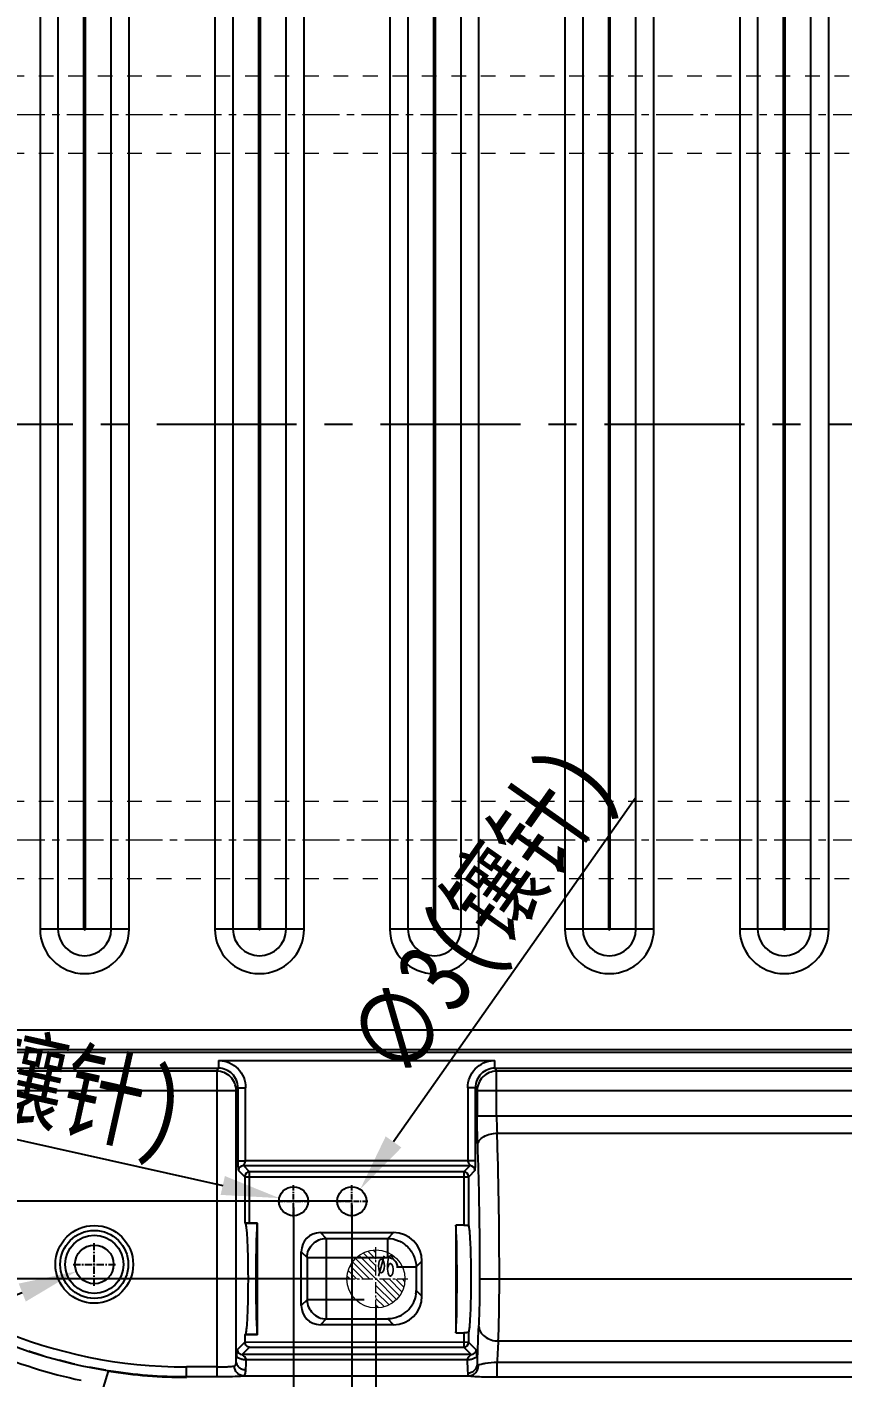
# Model space of a CAD drawing. Header units: millimetres. Extents: x -2895 to -298, y -11750 to -2997.
# Drawn here: x -1914.3 to -1830, y -6084 to -5944.4 of the extents above; entities that cross this region are included whole.
import ezdxf

# ---------------------------------------------------------------- set-up
doc = ezdxf.new("R2010")
doc.units = ezdxf.units.MM
doc.header["$LTSCALE"] = 16.335
doc.header["$PDMODE"] = 3
doc.header["$PDSIZE"] = 0.3125
doc.linetypes.add('CENTER', pattern=[0.6, 0.375, -0.075, 0.075, -0.075])
doc.linetypes.add('HIDDEN', pattern=[0.2, 0.1, -0.1])
doc.layers.get('0').update_dxf_attribs({"linetype": 'CONTINUOUS'})
doc.layers.get('Defpoints').update_dxf_attribs({"linetype": 'CONTINUOUS'})
doc.layers.add('cool', color=153, linetype='HIDDEN', lineweight=9)
doc.layers.add('epin', color=13, linetype='CONTINUOUS', lineweight=9)
doc.layers.add('DEFAULT_2', color=8, linetype='HIDDEN')
doc.styles.get("Standard").update_dxf_attribs({"font": 'txt', "width": 0.8})
doc.styles.add('TXT05', font='txt.shx', dxfattribs={"width": 0.5, "bigfont": 'gbcbig.shx'})
doc.dimstyles.new('ISO-25', dxfattribs={"dimtxt": 8, "dimasz": 6, "dimexe": 0, "dimexo": 0, "dimgap": 0, "dimtad": 1, "dimdsep": 46, "dimtxsty": 'Standard', "dimcen": 0, "dimclrd": 4, "dimclre": 4, "dimclrt": 6, "dimazin": 0, "dimtfac": 1, "dimtofl": 0, "dimtmove": 0, "dimatfit": 3, "dimfxl": 0, "dimarcsym": 0})

# ---------------------------------------------------------------- blocks, each defined once
blk = doc.blocks.new('147')
at = {"layer": 'cool', "ltscale": 0.932966}
for p, q in [((229.57, -3849.57), (-211.77, -3849.57)), ((229.57, -3857.57), (-211.77, -3857.57))]:
    blk.add_line(p, q, dxfattribs=at)
at = {"layer": 'cool', "color": 1, "linetype": 'CENTER', "ltscale": 0.621977}
blk.add_line((243.9, -3853.57), (-226.1, -3853.57), dxfattribs=at)
blk = doc.blocks.new('*D1434')
at = {"color": 4, "lineweight": -2}
blk.add_line((-1936.37, -6054.72), (-1894.01, -6064.18), dxfattribs=at)
at = {"color": 4}
blk.add_solid([(-1893.79, -6063.21), (-1894.23, -6065.16), (-1888.16, -6065.49)], dxfattribs=at)
at = {"layer": 'Defpoints', "color": 0}
for p in [(-1888.16, -6065.49), (-1885.23, -6066.14)]:
    blk.add_point(p, dxfattribs=at)
at = {"color": 6, "insert": (-1916.97, -6053.64), "char_height": 8, "attachment_point": 5, "rotation": 347.4159}
blk.add_mtext('∅3(镶针)', dxfattribs=at)
blk = doc.blocks.new('*D1435')
at = {"color": 4, "lineweight": -2}
blk.add_line((-1851.37, -6024.18), (-1876.35, -6059.68), dxfattribs=at)
at = {"color": 4}
blk.add_solid([(-1877.16, -6059.11), (-1875.53, -6060.26), (-1879.8, -6064.59)], dxfattribs=at)
at = {"layer": 'Defpoints', "color": 0}
for p in [(-1879.8, -6064.59), (-1881.53, -6067.04)]:
    blk.add_point(p, dxfattribs=at)
at = {"color": 6, "insert": (-1866.46, -6036.43), "char_height": 8, "attachment_point": 5, "rotation": 54.8746}
blk.add_mtext('∅3(镶针)', dxfattribs=at)
blk = doc.blocks.new('*D1390')
at = {"color": 4, "lineweight": -2}
blk.add_line((-2009.57, -5985.47), (-2027.21, -5985.47), dxfattribs=at)
at = {"layer": 'Defpoints', "color": 0}
for p in [(-2024.81, -5985.47), (-2009.57, -5985.47), (-1781.67, -5985.47)]:
    blk.add_point(p, dxfattribs=at)
at = {"color": 6, "insert": (-2026.01, -5982.47), "char_height": 6, "attachment_point": 5}
blk.add_mtext('0', dxfattribs=at)
blk = doc.blocks.new('*D1391')
at = {"color": 4, "lineweight": -2}
for p, q in [((-2000.81, -5973.47), (-2012.81, -5975.47)), ((-1961.67, -5973.47), (-2000.81, -5973.47)), ((-2012.81, -5975.47), (-2031.21, -5975.47))]:
    blk.add_line(p, q, dxfattribs=at)
at = {"layer": 'Defpoints', "color": 0}
for p in [(-1961.67, -5973.47), (-2024.81, -5975.47), (-1781.67, -5985.47)]:
    blk.add_point(p, dxfattribs=at)
at = {"color": 6, "insert": (-2028.01, -5972.47), "char_height": 6, "attachment_point": 5}
blk.add_mtext('12', dxfattribs=at)
blk = doc.blocks.new('*D1392')
at = {"color": 4, "lineweight": -2}
blk.add_line((-1984.89, -5953.47), (-2032.81, -5953.47), dxfattribs=at)
at = {"layer": 'Defpoints', "color": 0}
for p in [(-2024.81, -5953.47), (-1984.89, -5953.47), (-1781.67, -5985.47)]:
    blk.add_point(p, dxfattribs=at)
at = {"color": 6, "insert": (-2028.81, -5950.47), "char_height": 6, "attachment_point": 5}
blk.add_mtext('32', dxfattribs=at)
blk = doc.blocks.new('*D1393')
at = {"color": 4, "lineweight": -2}
blk.add_line((-1962.07, -5933.47), (-2032.81, -5933.47), dxfattribs=at)
at = {"layer": 'Defpoints', "color": 0}
for p in [(-2024.81, -5933.47), (-1962.07, -5933.47), (-1781.67, -5985.47)]:
    blk.add_point(p, dxfattribs=at)
at = {"color": 6, "insert": (-2028.81, -5930.47), "char_height": 6, "attachment_point": 5}
blk.add_mtext('52', dxfattribs=at)
blk = doc.blocks.new('*D1394')
at = {"color": 4, "lineweight": -2}
blk.add_line((-1962.07, -5894.46), (-2031.21, -5894.46), dxfattribs=at)
at = {"layer": 'Defpoints', "color": 0}
for p in [(-2024.81, -5894.46), (-1962.07, -5894.46), (-1781.67, -5985.47)]:
    blk.add_point(p, dxfattribs=at)
at = {"color": 6, "insert": (-2028.01, -5891.46), "char_height": 6, "attachment_point": 5}
blk.add_mtext('91', dxfattribs=at)
blk = doc.blocks.new('*D1395')
at = {"color": 4, "lineweight": -2}
for p, q in [((-2000.81, -5880.47), (-2012.81, -5883.47)), ((-1976.98, -5880.47), (-2000.81, -5880.47)), ((-2012.81, -5883.47), (-2035.21, -5883.47))]:
    blk.add_line(p, q, dxfattribs=at)
at = {"layer": 'Defpoints', "color": 0}
for p in [(-1976.98, -5880.47), (-2024.81, -5883.47), (-1781.67, -5985.47)]:
    blk.add_point(p, dxfattribs=at)
at = {"color": 6, "insert": (-2030.01, -5880.47), "char_height": 6, "attachment_point": 5}
blk.add_mtext('105', dxfattribs=at)
blk = doc.blocks.new('*D1396')
at = {"color": 4, "lineweight": -2}
for p, q in [((-2012.81, -5854.72), (-2036.01, -5854.72)), ((-2000.81, -5858.47), (-2012.81, -5854.72)), ((-1786.07, -5858.47), (-2000.81, -5858.47))]:
    blk.add_line(p, q, dxfattribs=at)
at = {"layer": 'Defpoints', "color": 0}
for p in [(-2024.81, -5854.72), (-1786.07, -5858.47), (-1781.67, -5985.47)]:
    blk.add_point(p, dxfattribs=at)
at = {"color": 6, "insert": (-2030.41, -5851.72), "char_height": 6, "attachment_point": 5}
blk.add_mtext('127', dxfattribs=at)
blk = doc.blocks.new('*D1397')
at = {"color": 4, "lineweight": -2}
blk.add_line((-1990.07, -5825.47), (-2035.21, -5825.47), dxfattribs=at)
at = {"layer": 'Defpoints', "color": 0}
for p in [(-2024.81, -5825.47), (-1990.07, -5825.47), (-1781.67, -5985.47)]:
    blk.add_point(p, dxfattribs=at)
at = {"color": 6, "insert": (-2030.01, -5822.47), "char_height": 6, "attachment_point": 5}
blk.add_mtext('160', dxfattribs=at)
blk = doc.blocks.new('*D1398')
at = {"color": 4, "lineweight": -2}
for p, q in [((-2012.81, -6010.47), (-2032.81, -6010.47)), ((-2000.81, -6013.47), (-2012.81, -6010.47)), ((-1962.07, -6013.47), (-2000.81, -6013.47))]:
    blk.add_line(p, q, dxfattribs=at)
at = {"layer": 'Defpoints', "color": 0}
for p in [(-1781.67, -5985.47), (-2024.81, -6010.47), (-1962.07, -6013.47)]:
    blk.add_point(p, dxfattribs=at)
at = {"color": 6, "insert": (-2028.81, -6007.47), "char_height": 6, "attachment_point": 5}
blk.add_mtext('28', dxfattribs=at)
blk = doc.blocks.new('*D1399')
at = {"color": 4, "lineweight": -2}
blk.add_line((-1984.37, -6028.47), (-2032.81, -6028.47), dxfattribs=at)
at = {"layer": 'Defpoints', "color": 0}
for p in [(-1781.67, -5985.47), (-2024.81, -6028.47), (-1984.37, -6028.47)]:
    blk.add_point(p, dxfattribs=at)
at = {"color": 6, "insert": (-2028.81, -6025.47), "char_height": 6, "attachment_point": 5}
blk.add_mtext('43', dxfattribs=at)
blk = doc.blocks.new('*D1400')
at = {"color": 4, "lineweight": -2}
blk.add_line((-1880.66, -6065.82), (-2043.21, -6065.82), dxfattribs=at)
at = {"layer": 'Defpoints', "color": 0}
for p in [(-1781.67, -5985.47), (-2024.81, -6065.82), (-1880.66, -6065.82)]:
    blk.add_point(p, dxfattribs=at)
at = {"color": 6, "insert": (-2034.01, -6062.82), "char_height": 6, "attachment_point": 5}
blk.add_mtext('80.35', dxfattribs=at)
blk = doc.blocks.new('*D1401')
at = {"color": 4, "lineweight": -2}
for p, q in [((-2012.81, -6058.88), (-2032.81, -6058.88)), ((-2000.81, -6060.47), (-2012.81, -6058.88)), ((-1955.07, -6060.47), (-2000.81, -6060.47))]:
    blk.add_line(p, q, dxfattribs=at)
at = {"layer": 'Defpoints', "color": 0}
for p in [(-1781.67, -5985.47), (-2024.81, -6058.88), (-1955.07, -6060.47)]:
    blk.add_point(p, dxfattribs=at)
at = {"color": 6, "insert": (-2028.81, -6055.88), "char_height": 6, "attachment_point": 5}
blk.add_mtext('75', dxfattribs=at)
blk = doc.blocks.new('*D1402')
at = {"color": 4, "lineweight": -2}
for p, q in [((-2012.81, -6074.85), (-2044.01, -6074.85)), ((-2000.81, -6073.85), (-2012.81, -6074.85)), ((-1880.92, -6073.85), (-2000.81, -6073.85))]:
    blk.add_line(p, q, dxfattribs=at)
at = {"layer": 'Defpoints', "color": 0}
for p in [(-1781.67, -5985.47), (-2024.81, -6074.85), (-1880.92, -6073.85)]:
    blk.add_point(p, dxfattribs=at)
at = {"color": 6, "insert": (-2034.41, -6071.85), "char_height": 6, "attachment_point": 5}
blk.add_mtext('88.38', dxfattribs=at)
blk = doc.blocks.new('*D1403')
at = {"color": 4, "lineweight": -2}
for p, q in [((-2012.81, -6087.46), (-2035.21, -6087.46)), ((-2000.81, -6090.47), (-2012.81, -6087.46)), ((-1920.07, -6090.47), (-2000.81, -6090.47))]:
    blk.add_line(p, q, dxfattribs=at)
at = {"layer": 'Defpoints', "color": 0}
for p in [(-1781.67, -5985.47), (-2024.81, -6087.46), (-1920.07, -6090.47)]:
    blk.add_point(p, dxfattribs=at)
at = {"color": 6, "insert": (-2030.01, -6084.46), "char_height": 6, "attachment_point": 5}
blk.add_mtext('105', dxfattribs=at)
blk = doc.blocks.new('*D1404')
at = {"color": 4, "lineweight": -2}
for p, q in [((-2000.81, -6093.97), (-2012.81, -6094.97)), ((-1808.07, -6093.97), (-2000.81, -6093.97)), ((-2012.81, -6094.97), (-2041.61, -6094.97))]:
    blk.add_line(p, q, dxfattribs=at)
at = {"layer": 'Defpoints', "color": 0}
for p in [(-1781.67, -5985.47), (-1808.07, -6093.97), (-2024.81, -6094.97)]:
    blk.add_point(p, dxfattribs=at)
at = {"color": 6, "insert": (-2033.21, -6091.97), "char_height": 6, "attachment_point": 5}
blk.add_mtext('108.5', dxfattribs=at)
blk = doc.blocks.new('*D1405')
at = {"color": 4, "lineweight": -2}
blk.add_line((-1979.16, -6110.47), (-2036.01, -6110.47), dxfattribs=at)
at = {"layer": 'Defpoints', "color": 0}
for p in [(-1781.67, -5985.47), (-2024.81, -6110.47), (-1979.16, -6110.47)]:
    blk.add_point(p, dxfattribs=at)
at = {"color": 6, "insert": (-2030.41, -6107.47), "char_height": 6, "attachment_point": 5}
blk.add_mtext('125', dxfattribs=at)
blk = doc.blocks.new('*D1406')
at = {"color": 4, "lineweight": -2}
blk.add_line((-1995.47, -6145.47), (-2035.21, -6145.47), dxfattribs=at)
at = {"layer": 'Defpoints', "color": 0}
for p in [(-1781.67, -5985.47), (-2024.81, -6145.47), (-1995.47, -6145.47)]:
    blk.add_point(p, dxfattribs=at)
at = {"color": 6, "insert": (-2030.01, -6142.47), "char_height": 6, "attachment_point": 5}
blk.add_mtext('160', dxfattribs=at)
blk = doc.blocks.new('*D1408')
at = {"color": 4, "lineweight": -2}
blk.add_line((-1851.67, -6098.37), (-1851.67, -6190.08), dxfattribs=at)
at = {"layer": 'Defpoints', "color": 0}
for p in [(-1781.67, -5985.47), (-1851.67, -6098.37), (-1851.67, -6182.88)]:
    blk.add_point(p, dxfattribs=at)
at = {"color": 6, "insert": (-1854.67, -6186.48), "char_height": 6, "attachment_point": 5, "rotation": 90}
blk.add_mtext('70', dxfattribs=at)
blk = doc.blocks.new('*D1409')
at = {"color": 4, "lineweight": -2}
for p, q in [((-1878.17, -6076.6), (-1878.17, -6158.88)), ((-1878.17, -6158.88), (-1867.19, -6170.88)), ((-1867.19, -6170.88), (-1867.19, -6197.28))]:
    blk.add_line(p, q, dxfattribs=at)
at = {"layer": 'Defpoints', "color": 0}
for p in [(-1781.67, -5985.47), (-1878.17, -6076.6), (-1867.19, -6182.88)]:
    blk.add_point(p, dxfattribs=at)
at = {"color": 6, "insert": (-1870.19, -6190.08), "char_height": 6, "attachment_point": 5, "rotation": 90}
blk.add_mtext('96.5', dxfattribs=at)
blk = doc.blocks.new('*D1410')
at = {"color": 4, "lineweight": -2}
for p, q in [((-1880.66, -6066.18), (-1880.66, -6158.88)), ((-1880.66, -6158.88), (-1876.84, -6170.88)), ((-1876.84, -6170.88), (-1876.84, -6202.08))]:
    blk.add_line(p, q, dxfattribs=at)
at = {"layer": 'Defpoints', "color": 0}
for p in [(-1781.67, -5985.47), (-1880.66, -6066.18), (-1876.84, -6182.88)]:
    blk.add_point(p, dxfattribs=at)
at = {"color": 6, "insert": (-1879.84, -6192.48), "char_height": 6, "attachment_point": 5, "rotation": 90}
blk.add_mtext('98.99', dxfattribs=at)
blk = doc.blocks.new('*D1411')
at = {"color": 4, "lineweight": -2}
blk.add_line((-1886.69, -6066.45), (-1886.69, -6203.68), dxfattribs=at)
at = {"layer": 'Defpoints', "color": 0}
for p in [(-1781.67, -5985.47), (-1886.69, -6066.45), (-1886.69, -6182.88)]:
    blk.add_point(p, dxfattribs=at)
at = {"color": 6, "insert": (-1889.69, -6193.28), "char_height": 6, "attachment_point": 5, "rotation": 90}
blk.add_mtext('105.02', dxfattribs=at)
blk = doc.blocks.new('*D1412')
at = {"color": 4, "lineweight": -2}
blk.add_line((-1915.67, -6092.39), (-1915.67, -6194.08), dxfattribs=at)
at = {"layer": 'Defpoints', "color": 0}
for p in [(-1781.67, -5985.47), (-1915.67, -6092.39), (-1915.67, -6182.88)]:
    blk.add_point(p, dxfattribs=at)
at = {"color": 6, "insert": (-1918.67, -6188.48), "char_height": 6, "attachment_point": 5, "rotation": 90}
blk.add_mtext('134', dxfattribs=at)
blk = doc.blocks.new('*D1413')
at = {"color": 4, "lineweight": -2}
for p, q in [((-1950.67, -6063.67), (-1950.67, -6158.88)), ((-1950.67, -6158.88), (-1951.67, -6170.88)), ((-1951.67, -6170.88), (-1951.67, -6194.08))]:
    blk.add_line(p, q, dxfattribs=at)
at = {"layer": 'Defpoints', "color": 0}
for p in [(-1781.67, -5985.47), (-1950.67, -6063.67), (-1951.67, -6182.88)]:
    blk.add_point(p, dxfattribs=at)
at = {"color": 6, "insert": (-1954.67, -6188.48), "char_height": 6, "attachment_point": 5, "rotation": 90}
blk.add_mtext('169', dxfattribs=at)
blk = doc.blocks.new('*D1414')
at = {"color": 4, "lineweight": -2}
for p, q in [((-1957.67, -6014.87), (-1957.67, -6158.88)), ((-1957.67, -6158.88), (-1959.17, -6170.88)), ((-1959.17, -6170.88), (-1959.17, -6194.08))]:
    blk.add_line(p, q, dxfattribs=at)
at = {"layer": 'Defpoints', "color": 0}
for p in [(-1781.67, -5985.47), (-1957.67, -6014.87), (-1959.17, -6182.88)]:
    blk.add_point(p, dxfattribs=at)
at = {"color": 6, "insert": (-1962.17, -6188.48), "char_height": 6, "attachment_point": 5, "rotation": 90}
blk.add_mtext('176', dxfattribs=at)
blk = doc.blocks.new('*D1415')
at = {"color": 4, "lineweight": -2}
blk.add_line((-1986.67, -6141.94), (-1986.67, -6194.88), dxfattribs=at)
at = {"layer": 'Defpoints', "color": 0}
for p in [(-1781.67, -5985.47), (-1986.67, -6141.94), (-1986.67, -6182.88)]:
    blk.add_point(p, dxfattribs=at)
at = {"color": 6, "insert": (-1989.67, -6188.88), "char_height": 6, "attachment_point": 5, "rotation": 90}
blk.add_mtext('205', dxfattribs=at)
blk = doc.blocks.new('*D1417')
at = {"color": 4, "lineweight": -2}
blk.add_line((-1861.67, -5854.07), (-1861.67, -5783.95), dxfattribs=at)
at = {"layer": 'Defpoints', "color": 0}
for p in [(-1861.67, -5791.15), (-1861.67, -5854.07), (-1781.67, -5985.47)]:
    blk.add_point(p, dxfattribs=at)
at = {"color": 6, "insert": (-1864.67, -5787.55), "char_height": 6, "attachment_point": 5, "rotation": 90}
blk.add_mtext('80', dxfattribs=at)
blk = doc.blocks.new('*D1418')
at = {"color": 4, "lineweight": -2}
blk.add_line((-1931.67, -5854.16), (-1931.67, -5780.75), dxfattribs=at)
at = {"layer": 'Defpoints', "color": 0}
for p in [(-1931.67, -5791.15), (-1931.67, -5854.16), (-1781.67, -5985.47)]:
    blk.add_point(p, dxfattribs=at)
at = {"color": 6, "insert": (-1934.67, -5785.95), "char_height": 6, "attachment_point": 5, "rotation": 90}
blk.add_mtext('150', dxfattribs=at)
blk = doc.blocks.new('*D1419')
at = {"color": 4, "lineweight": -2}
for p, q in [((-1959.17, -5803.15), (-1959.17, -5779.95)), ((-1957.67, -5815.15), (-1959.17, -5803.15)), ((-1957.67, -5971.07), (-1957.67, -5815.15))]:
    blk.add_line(p, q, dxfattribs=at)
at = {"layer": 'Defpoints', "color": 0}
for p in [(-1959.17, -5791.15), (-1957.67, -5971.07), (-1781.67, -5985.47)]:
    blk.add_point(p, dxfattribs=at)
at = {"color": 6, "insert": (-1962.17, -5785.55), "char_height": 6, "attachment_point": 5, "rotation": 90}
blk.add_mtext('176', dxfattribs=at)
blk = doc.blocks.new('*D1420')
at = {"color": 4, "lineweight": -2}
blk.add_line((-1986.67, -5822.3), (-1986.67, -5779.15), dxfattribs=at)
at = {"layer": 'Defpoints', "color": 0}
for p in [(-1986.67, -5791.15), (-1986.67, -5822.3), (-1781.67, -5985.47)]:
    blk.add_point(p, dxfattribs=at)
at = {"color": 6, "insert": (-1989.67, -5785.15), "char_height": 6, "attachment_point": 5, "rotation": 90}
blk.add_mtext('205', dxfattribs=at)
blk = doc.blocks.new('*D1423')
at = {"color": 4, "lineweight": -2}
blk.add_line((-1897.24, -5864.31), (-2042.89, -5864.31), dxfattribs=at)
at = {"layer": 'Defpoints', "color": 0}
for p in [(-2023.69, -5864.31), (-1897.24, -5864.31), (-1781.67, -5985.47)]:
    blk.add_point(p, dxfattribs=at)
at = {"color": 6, "insert": (-2033.29, -5861.31), "char_height": 6, "attachment_point": 5}
blk.add_mtext('121.16', dxfattribs=at)
blk = doc.blocks.new('*D1424')
at = {"color": 4, "lineweight": -2}
blk.add_line((-1897.24, -5863.7), (-1897.24, -5771.83), dxfattribs=at)
at = {"layer": 'Defpoints', "color": 0}
for p in [(-1897.24, -5792.63), (-1897.24, -5863.7), (-1781.67, -5985.47)]:
    blk.add_point(p, dxfattribs=at)
at = {"color": 6, "insert": (-1900.24, -5782.23), "char_height": 6, "attachment_point": 5, "rotation": 90}
blk.add_mtext('115.58', dxfattribs=at)
blk = doc.blocks.new('*D1448')
at = {"color": 4, "lineweight": -2}
blk.add_line((-1955.18, -6091.04), (-1914.75, -6075.26), dxfattribs=at)
at = {"color": 4}
blk.add_solid([(-1915.11, -6074.33), (-1914.38, -6076.19), (-1909.16, -6073.07)], dxfattribs=at)
at = {"layer": 'Defpoints', "color": 0}
for p in [(-1905.43, -6071.62), (-1909.16, -6073.07)]:
    blk.add_point(p, dxfattribs=at)
at = {"color": 6, "insert": (-1939.68, -6079.31), "char_height": 8, "attachment_point": 5, "rotation": 21.324}
blk.add_mtext('∅4(镶针)', dxfattribs=at)
blk = doc.blocks.new('epin_ejp_6')
at = {"layer": 'epin'}
h = blk.add_hatch(dxfattribs=at)
h.set_pattern_fill('_ANSI31', color=123, scale=0.15, angle=90, style=0)
h.set_pattern_definition([(135, (89.59405, 3806.95057), (-0.336759605, -0.336759605), [])])
h.paths.add_polyline_path([(0, 3, 0.414214), (-3, 0), (0, 0)])
h.paths.add_polyline_path([(3, 0), (0, 0), (0, -3, 0.414214)])
at = {"layer": 'epin', "color": 1, "linetype": 'CENTER', "ltscale": 0.186593}
for p, q in [((0, -3.3), (0, 3.3)), ((-3.3, 0), (3.3, 0))]:
    blk.add_line(p, q, dxfattribs=at)
at = {"layer": 'epin'}
blk.add_circle((0, 0), 3, dxfattribs=at)
at = {"layer": 'epin', "color": 6, "style": 'TXT05', "width": 0.5}
blk.add_text('%%c6', height=2.1, dxfattribs=at).set_placement((0.12, 0.3))
blk = doc.blocks.new('1236')
at = {"layer": 'epin'}
blk.add_blockref('epin_ejp_6', (-3571.22, 4072.06), dxfattribs=at)

msp = doc.modelspace()

# ---------------------------------------------------------------- linework, layer by layer
at = {"color": 7, "linetype": 'Continuous'}
for p, q in [((-1912.906, -5891.95), (-1912.906, -6037.675)), ((-1911.053, -5891.95), (-1911.053, -6037.675)), ((-1908.366, -6037.675), (-1908.366, -5891.95)), ((-1908.233, -5891.95), (-1908.233, -6037.675)), ((-1905.546, -6037.675), (-1905.546, -5891.95)), ((-1903.693, -6037.675), (-1903.693, -5891.95)), ((-1894.816, -5891.95), (-1894.816, -6037.675)), ((-1892.963, -5891.95), (-1892.963, -6037.675)), ((-1890.276, -6037.675), (-1890.276, -5891.95)), ((-1890.143, -5891.95), (-1890.143, -6037.675)), ((-1887.456, -6037.675), (-1887.456, -5891.95)), ((-1885.603, -6037.675), (-1885.603, -5891.95)), ((-1876.726, -5891.95), (-1876.726, -6037.675)), ((-1874.873, -5891.95), (-1874.873, -6037.675)), ((-1872.186, -6037.675), (-1872.186, -5891.95)), ((-1872.053, -5891.95), (-1872.053, -6037.675)), ((-1869.366, -6037.675), (-1869.366, -5891.95)), ((-1867.513, -6037.675), (-1867.513, -5891.95)), ((-1858.636, -5940.19), (-1858.636, -6037.675)), ((-1856.783, -5940.19), (-1856.783, -6037.675)), ((-1854.096, -6037.675), (-1854.096, -5940.19)), ((-1853.963, -5940.19), (-1853.963, -6037.675)), ((-1851.276, -6037.675), (-1851.276, -5940.19)), ((-1849.423, -6037.675), (-1849.423, -5940.19)), ((-1840.546, -5940.19), (-1840.546, -6037.675)), ((-1838.693, -5940.19), (-1838.693, -6037.675)), ((-1836.006, -6037.675), (-1836.006, -5940.19)), ((-1835.873, -5940.19), (-1835.873, -6037.675)), ((-1833.186, -6037.675), (-1833.186, -5940.19)), ((-1831.333, -6037.675), (-1831.333, -5940.19)), ((-1908.366, -6037.675), (-1912.906, -6037.675)), ((-1903.693, -6037.675), (-1908.233, -6037.675)), ((-1890.276, -6037.675), (-1894.816, -6037.675)), ((-1885.603, -6037.675), (-1890.143, -6037.675)), ((-1872.186, -6037.675), (-1876.726, -6037.675)), ((-1867.513, -6037.675), (-1872.053, -6037.675)), ((-1854.096, -6037.675), (-1858.636, -6037.675)), ((-1849.423, -6037.675), (-1853.963, -6037.675)), ((-1836.006, -6037.675), (-1840.546, -6037.675)), ((-1831.333, -6037.675), (-1835.873, -6037.675)), ((-1639.964, -6048.119), (-1923.374, -6048.119)), ((-1923.374, -6050.122), (-1639.964, -6050.122)), ((-1639.964, -6050.425), (-1923.374, -6050.425)), ((-1894.449, -6051.278), (-1894.449, -6052.061)), ((-1894.334, -6051.253), (-1865.993, -6051.253)), ((-1923.374, -6052.061), (-1894.449, -6052.061)), ((-1894.63, -6052.363), (-1923.374, -6052.363)), ((-1894.63, -6052.363), (-1894.449, -6052.061)), ((-1894.63, -6052.363), (-1894.63, -6083.955)), ((-1865.87, -6052.061), (-1865.689, -6052.363)), ((-1865.87, -6052.061), (-1697.469, -6052.061)), ((-1865.689, -6057.011), (-1865.689, -6052.363)), ((-1697.65, -6052.363), (-1865.689, -6052.363)), ((-1892.447, -6054.072), (-1892.623, -6054.366)), ((-1892.447, -6054.072), (-1892.447, -6061.633)), ((-1892.447, -6054.072), (-1891.644, -6054.072)), ((-1891.644, -6061.633), (-1891.644, -6054.072)), ((-1868.675, -6054.072), (-1868.675, -6061.633)), ((-1867.872, -6054.072), (-1868.675, -6054.072)), ((-1867.872, -6061.633), (-1867.872, -6054.072)), ((-1867.696, -6054.366), (-1867.872, -6054.072)), ((-1923.374, -6054.366), (-1892.623, -6054.366)), ((-1892.623, -6082.447), (-1892.623, -6054.366)), ((-1867.696, -6054.366), (-1867.696, -6057.011)), ((-1867.696, -6054.366), (-1695.643, -6054.366)), ((-1695.643, -6057.011), (-1867.696, -6057.011)), ((-1865.638, -6058.781), (-1697.701, -6058.781)), ((-1891.742, -6063.277), (-1892.382, -6062.637)), ((-1891.88, -6062.135), (-1891.24, -6062.775)), ((-1891.88, -6062.135), (-1868.439, -6062.135)), ((-1868.675, -6061.633), (-1891.644, -6061.633)), ((-1869.079, -6062.775), (-1868.439, -6062.135)), ((-1867.937, -6062.637), (-1868.577, -6063.277)), ((-1891.742, -6063.277), (-1891.742, -6068.041)), ((-1891.742, -6063.277), (-1868.577, -6063.277)), ((-1891.24, -6068.066), (-1891.24, -6062.775)), ((-1869.079, -6062.775), (-1891.24, -6062.775)), ((-1869.079, -6062.775), (-1869.079, -6068.285)), ((-1868.577, -6068.375), (-1868.577, -6063.277)), ((-1891.649, -6068.134), (-1891.742, -6068.041)), ((-1890.445, -6068.134), (-1891.649, -6068.134)), ((-1890.41, -6068.066), (-1891.24, -6068.066)), ((-1890.445, -6068.134), (-1890.41, -6068.066)), ((-1890.41, -6079.644), (-1890.41, -6068.066)), ((-1883.918, -6069.063), (-1883.328, -6069.654)), ((-1883.918, -6069.063), (-1876.365, -6069.063)), ((-1876.365, -6069.063), (-1876.955, -6069.654)), ((-1869.908, -6068.285), (-1869.908, -6079.425)), ((-1869.079, -6068.285), (-1869.908, -6068.285)), ((-1883.328, -6069.654), (-1883.328, -6077.989)), ((-1883.328, -6069.654), (-1876.955, -6069.654)), ((-1876.955, -6071.623), (-1876.955, -6069.654)), ((-1885.888, -6076.609), (-1885.888, -6071.033)), ((-1885.888, -6071.033), (-1885.297, -6071.623)), ((-1885.297, -6071.623), (-1885.297, -6076.019)), ((-1885.297, -6071.623), (-1876.955, -6071.623)), ((-1873.411, -6072.018), (-1874.001, -6072.608)), ((-1873.411, -6075.625), (-1873.411, -6072.018)), ((-1876.032, -6072.611), (-1874.001, -6072.608)), ((-1874.001, -6072.608), (-1874.001, -6075.034)), ((-1873.411, -6075.625), (-1874.001, -6075.034)), ((-1867.409, -6073.855), (-1695.93, -6073.855)), ((-1885.297, -6076.019), (-1885.888, -6076.609)), ((-1879.38, -6076.019), (-1885.297, -6076.019)), ((-1883.328, -6077.989), (-1883.918, -6078.579)), ((-1883.328, -6077.989), (-1876.955, -6077.989)), ((-1876.365, -6078.579), (-1876.955, -6077.989)), ((-1876.365, -6078.579), (-1883.918, -6078.579)), ((-1868.577, -6080.413), (-1868.577, -6079.335)), ((-1892.505, -6081.177), (-1891.717, -6080.401)), ((-1891.717, -6079.644), (-1891.649, -6079.576)), ((-1890.41, -6079.613), (-1891.717, -6079.644)), ((-1891.717, -6079.644), (-1891.717, -6080.401)), ((-1868.577, -6080.413), (-1891.717, -6080.401)), ((-1891.649, -6079.576), (-1890.445, -6079.576)), ((-1890.41, -6079.644), (-1890.445, -6079.576)), ((-1869.908, -6079.425), (-1869.079, -6079.425)), ((-1869.079, -6079.425), (-1869.079, -6080.915)), ((-1868.577, -6080.413), (-1867.814, -6081.177)), ((-1697.821, -6080.271), (-1865.518, -6080.271)), ((-1891.24, -6080.915), (-1892.003, -6081.678)), ((-1868.316, -6081.678), (-1892.003, -6081.678)), ((-1891.24, -6080.915), (-1869.079, -6080.915)), ((-1868.316, -6081.678), (-1869.079, -6080.915)), ((-1907.945, -6090.179), (-1905.814, -6083.389)), ((-1897.747, -6084.026), (-1897.747, -6082.951)), ((-1894.63, -6082.951), (-1897.747, -6082.951)), ((-1868.729, -6082.225), (-1891.59, -6082.225)), ((-1865.635, -6083.985), (-1865.635, -6082.457)), ((-1865.635, -6082.457), (-1697.704, -6082.457)), ((-1897.747, -6083.955), (-1894.63, -6083.955)), ((-1891.899, -6083.864), (-1868.537, -6083.864)), ((-1865.635, -6083.985), (-1697.704, -6083.985))]:
    msp.add_line(p, q, dxfattribs=at)
at = {"color": 1, "linetype": 'CENTER', "ltscale": 2.363514}
msp.add_line((-2016.669, -5985.468), (-1546.669, -5985.468), dxfattribs=at)
at = {"color": 1, "linetype": 'CENTER', "ltscale": 0.093297}
for p, q in [((-1886.692, -6067.465), (-1886.692, -6064.165)), ((-1880.662, -6067.465), (-1880.662, -6064.165)), ((-1888.342, -6065.815), (-1885.042, -6065.815)), ((-1882.312, -6065.815), (-1879.012, -6065.815))]:
    msp.add_line(p, q, dxfattribs=at)
at = {"color": 1, "linetype": 'CENTER', "ltscale": 0.124395}
for p, q in [((-1907.294, -6074.548), (-1907.294, -6070.148)), ((-1909.494, -6072.348), (-1905.094, -6072.348))]:
    msp.add_line(p, q, dxfattribs=at)
at = {"color": 2, "linetype": 'Continuous'}
for centre in [(-1886.692, -6065.815), (-1880.662, -6065.815)]:
    msp.add_circle(centre, 1.5, dxfattribs=at)
at = {"color": 7, "linetype": 'Continuous'}
for radius in [4.02, 3.518, 3.015]:
    msp.add_circle((-1907.294, -6072.348), radius, dxfattribs=at)
at = {"color": 2}
msp.add_circle((-1907.294, -6072.348), 2, dxfattribs=at)
at = {"color": 7, "linetype": 'Continuous'}
for centre, radius, start, end in [((-1897.747, -6032.65), 50.301, 180, 270), ((-1908.299, -6037.675), 4.606, 180, 360), ((-1908.299, -6037.675), 2.753, 180.00013, 359.99987), ((-1908.299, -6037.675), 0.0669, 180, 0), ((-1890.209, -6037.675), 4.606, 180, 360), ((-1890.209, -6037.675), 2.753, 180.00013, 359.99987), ((-1890.209, -6037.675), 0.0669, 180, 0), ((-1872.119, -6037.675), 4.606, 180, 360), ((-1872.119, -6037.675), 2.753, 180.00013, 359.99987), ((-1872.119, -6037.675), 0.0669, 180, 0), ((-1854.029, -6037.675), 4.606, 180, 360), ((-1854.029, -6037.675), 2.753, 180.00013, 359.99987), ((-1854.029, -6037.675), 0.0669, 180, 0), ((-1835.939, -6037.675), 4.606, 180, 360), ((-1835.939, -6037.675), 2.753, 180.00013, 359.99987), ((-1835.939, -6037.675), 0.0669, 180, 0), ((-1891.878, -6062.639), 0.504, 90.19992, 179.80008), ((-1868.441, -6062.639), 0.504, 0.20052, 89.79948), ((-1882.419, -6061.627), 14.547, 358.57398, 359.97536), ((-1891.238, -6063.279), 0.503, 90.18952, 179.81049), ((-1869.081, -6063.279), 0.504, 0.19208, 89.80792), ((-1876.996, -6074.975), 2.996, 352.15529, 358.85362), ((-1877.026, -6074.964), 3.028, 295.12975, 331.49064), ((-1897.747, -6032.65), 51.334, 244.17107, 260.9732), ((-1869.081, -6080.412), 0.504, 270.19218, 359.80783), ((-1897.747, -6032.647), 52.823, 247.04853, 258.09759), ((-1892.002, -6081.175), 0.504, 180.20247, 269.79753), ((-1868.317, -6081.175), 0.504, 270.20244, 359.79756), ((-1897.747, -6032.65), 51.376, 260.9663, 270), ((-1897.747, -6032.65), 51.305, 260.9589, 270)]:
    msp.add_arc(centre, radius, start, end, dxfattribs=at)
for centre, major_axis, ratio, start_param, end_param in [((-1891.24, -6068.04), (0.502, 0), 0.0524078, -3.0892328, -1.5707963), ((-1890.437, -6073.855), (0, 5.729), 0.0261859, 0.0523599, 3.0892328), ((-1883.857, -6071.094), (1.458, -1.458), 0.9702875, 2.3712736, 3.9119117), ((-1876.457, -6072.11), (2.186, 2.186), 0.9702875, -0.770319, 0.770319), ((-1869.93, -6073.855), (0, 5.628), 0.0261859, -2.9982451, -0.1433476), ((-1876.457, -6075.533), (2.186, -2.186), 0.9702875, -0.770319, 0.770319), ((-1883.857, -6076.548), (1.458, 1.458), 0.9702875, -3.9119117, -2.3712736)]:
    msp.add_ellipse(centre, major_axis=major_axis, ratio=ratio, start_param=start_param, end_param=end_param, dxfattribs=at)
for points in [[(-1894.449, -6051.278), (-1894.413, -6051.263), (-1894.373, -6051.249), (-1894.335, -6051.253)], [(-1865.993, -6051.253), (-1865.954, -6051.256), (-1865.914, -6051.26), (-1865.874, -6051.26)], [(-1874.028, -6075.383), (-1874.078, -6075.74), (-1874.194, -6076.093), (-1874.365, -6076.409)], [(-1875.74, -6077.705), (-1876.117, -6077.882), (-1876.539, -6077.981), (-1876.955, -6077.989)]]:
    msp.add_open_spline(points, degree=3, dxfattribs=at)
for points, knots in [([(-1894.334, -6051.253), (-1893.979, -6051.278), (-1893.267, -6051.443), (-1892.375, -6052.077), (-1891.779, -6052.995), (-1891.648, -6053.715), (-1891.644, -6054.072)], [0, 0, 0, 0, 0.2500637, 0.5000082, 0.7499884, 1, 1, 1, 1]), ([(-1868.675, -6054.072), (-1868.671, -6053.716), (-1868.541, -6052.997), (-1867.947, -6052.08), (-1867.057, -6051.446), (-1866.348, -6051.278), (-1865.993, -6051.253)], [0, 0, 0, 0, 0.2500211, 0.5000096, 0.7499434, 1, 1, 1, 1]), ([(-1865.87, -6052.061), (-1865.87, -6052.034), (-1865.87, -6051.767), (-1865.87, -6051.5), (-1865.874, -6051.26)], [0, 0, 0, 0, 0.0998169, 1, 1, 1, 1]), ([(-1892.623, -6054.366), (-1892.624, -6054.106), (-1892.731, -6053.58), (-1893.178, -6052.917), (-1893.844, -6052.471), (-1894.37, -6052.365), (-1894.63, -6052.363)], [0, 0, 0, 0, 0.249566, 0.4996031, 0.7498723, 1, 1, 1, 1]), ([(-1892.447, -6054.072), (-1892.446, -6053.559), (-1892.868, -6052.489), (-1893.937, -6052.059), (-1894.449, -6052.061)], [0, 0, 0, 0, 0.500319, 1, 1, 1, 1]), ([(-1865.87, -6052.061), (-1866.382, -6052.059), (-1867.451, -6052.489), (-1867.873, -6053.559), (-1867.872, -6054.072)], [0, 0, 0, 0, 0.4996815, 1, 1, 1, 1]), ([(-1865.689, -6052.363), (-1865.949, -6052.365), (-1866.475, -6052.471), (-1867.141, -6052.917), (-1867.588, -6053.58), (-1867.695, -6054.106), (-1867.696, -6054.366)], [0, 0, 0, 0, 0.2501357, 0.5004159, 0.7504583, 1, 1, 1, 1]), ([(-1867.646, -6059.962), (-1867.654, -6059.738), (-1867.685, -6058.754), (-1867.696, -6057.771), (-1867.696, -6057.011)], [0, 0, 0, 0, 0.2276631, 1, 1, 1, 1]), ([(-1865.689, -6057.011), (-1865.689, -6057.168), (-1865.684, -6057.758), (-1865.666, -6058.349), (-1865.638, -6058.781)], [0, 0, 0, 0, 0.2659948, 1, 1, 1, 1]), ([(-1867.646, -6059.962), (-1867.635, -6059.81), (-1867.486, -6059.468), (-1867.009, -6059.094), (-1866.364, -6058.85), (-1865.881, -6058.787), (-1865.638, -6058.781)], [0, 0, 0, 0, 0.1820172, 0.4214588, 0.7088495, 1, 1, 1, 1]), ([(-1865.402, -6073.855), (-1865.402, -6071.213), (-1865.439, -6066.188), (-1865.555, -6061.164), (-1865.638, -6058.781)], [0, 0, 0, 0, 0.5256639, 1, 1, 1, 1]), ([(-1867.409, -6073.855), (-1867.409, -6071.42), (-1867.446, -6066.788), (-1867.562, -6062.157), (-1867.646, -6059.962)], [0, 0, 0, 0, 0.5256623, 1, 1, 1, 1]), ([(-1892.447, -6061.633), (-1892.364, -6061.632), (-1892.096, -6061.637), (-1891.828, -6061.633), (-1891.644, -6061.633)], [0, 0, 0, 0, 0.310616, 1, 1, 1, 1]), ([(-1892.447, -6061.633), (-1892.447, -6061.823), (-1892.44, -6062.127), (-1892.425, -6062.432), (-1892.409, -6062.547)], [0, 0, 0, 0, 0.6205647, 1, 1, 1, 1]), ([(-1892.409, -6062.547), (-1892.405, -6062.569), (-1892.4, -6062.598), (-1892.39, -6062.632), (-1892.382, -6062.637)], [0, 0, 0, 0, 0.6980479, 1, 1, 1, 1]), ([(-1891.88, -6062.135), (-1891.882, -6062.131), (-1891.873, -6062.117), (-1891.862, -6062.094), (-1891.837, -6062.058), (-1891.819, -6062.03), (-1891.808, -6062.014)], [0, 0, 0, 0, 0.0858931, 0.2891847, 0.6016506, 1, 1, 1, 1]), ([(-1891.808, -6062.014), (-1891.792, -6061.989), (-1891.72, -6061.871), (-1891.651, -6061.742), (-1891.644, -6061.633)], [0, 0, 0, 0, 0.2177468, 1, 1, 1, 1]), ([(-1867.872, -6061.633), (-1867.955, -6061.63), (-1868.223, -6061.639), (-1868.49, -6061.633), (-1868.675, -6061.633)], [0, 0, 0, 0, 0.310552, 1, 1, 1, 1]), ([(-1868.675, -6061.633), (-1868.671, -6061.685), (-1868.626, -6061.857), (-1868.518, -6061.996), (-1868.455, -6062.099)], [0, 0, 0, 0, 0.3016266, 1, 1, 1, 1]), ([(-1868.455, -6062.099), (-1868.45, -6062.107), (-1868.445, -6062.118), (-1868.437, -6062.132), (-1868.439, -6062.135)], [0, 0, 0, 0, 0.7019723, 1, 1, 1, 1]), ([(-1867.937, -6062.637), (-1867.924, -6062.629), (-1867.915, -6062.565), (-1867.896, -6062.45), (-1867.885, -6062.243), (-1867.879, -6062.083), (-1867.877, -6061.989)], [0, 0, 0, 0, 0.0709816, 0.2559004, 0.5695886, 1, 1, 1, 1]), ([(-1891.649, -6079.576), (-1891.635, -6079.562), (-1891.614, -6079.507), (-1891.588, -6079.403), (-1891.562, -6079.248), (-1891.524, -6078.948), (-1891.483, -6078.46), (-1891.442, -6077.756), (-1891.408, -6076.911), (-1891.383, -6075.955), (-1891.368, -6074.925), (-1891.362, -6073.855), (-1891.368, -6072.786), (-1891.383, -6071.755), (-1891.408, -6070.8), (-1891.442, -6069.954), (-1891.483, -6069.25), (-1891.524, -6068.762), (-1891.562, -6068.462), (-1891.588, -6068.307), (-1891.614, -6068.203), (-1891.635, -6068.148), (-1891.649, -6068.134)], [0, 0, 0, 0, 0.0052954, 0.0147001, 0.0283306, 0.0461671, 0.0938273, 0.1560477, 0.2305982, 0.3148367, 0.4057237, 0.5, 0.5942763, 0.6851633, 0.7694018, 0.8439523, 0.9061727, 0.9538329, 0.9716694, 0.9852999, 0.9947046, 1, 1, 1, 1]), ([(-1869.079, -6068.285), (-1869.016, -6068.285), (-1868.901, -6068.287), (-1868.745, -6068.303), (-1868.641, -6068.323), (-1868.581, -6068.355), (-1868.577, -6068.375)], [0, 0, 0, 0, 0.3599966, 0.6692539, 0.8860859, 1, 1, 1, 1]), ([(-1868.577, -6068.375), (-1868.556, -6068.471), (-1868.522, -6068.713), (-1868.458, -6069.372), (-1868.402, -6070.486), (-1868.359, -6072.071), (-1868.344, -6073.855), (-1868.359, -6075.639), (-1868.402, -6077.225), (-1868.458, -6078.338), (-1868.522, -6078.998), (-1868.556, -6079.239), (-1868.577, -6079.335)], [0, 0, 0, 0, 0.0267341, 0.0665859, 0.1811706, 0.331195, 0.4999999, 0.6688049, 0.8188293, 0.9334141, 0.9732659, 1, 1, 1, 1]), ([(-1885.297, -6071.623), (-1885.29, -6071.37), (-1885.174, -6070.861), (-1884.734, -6070.217), (-1884.09, -6069.776), (-1883.581, -6069.661), (-1883.328, -6069.654)], [0, 0, 0, 0, 0.249043, 0.500047, 0.7510011, 1, 1, 1, 1]), ([(-1876.955, -6069.654), (-1876.574, -6069.661), (-1875.805, -6069.826), (-1874.833, -6070.485), (-1874.174, -6071.457), (-1874.009, -6072.226), (-1874.001, -6072.608)], [0, 0, 0, 0, 0.2494359, 0.4997802, 0.7502365, 1, 1, 1, 1]), ([(-1876.955, -6071.623), (-1876.823, -6071.623), (-1876.555, -6071.677), (-1876.219, -6071.909), (-1876.004, -6072.258), (-1875.965, -6072.528), (-1875.965, -6072.661)], [0, 0, 0, 0, 0.2497777, 0.499548, 0.7494128, 1, 1, 1, 1]), ([(-1867.526, -6078.761), (-1867.482, -6078.024), (-1867.427, -6076.389), (-1867.409, -6074.753), (-1867.409, -6073.855)], [0, 0, 0, 0, 0.4512726, 1, 1, 1, 1]), ([(-1865.518, -6080.271), (-1865.474, -6079.307), (-1865.419, -6077.168), (-1865.402, -6075.029), (-1865.402, -6073.855)], [0, 0, 0, 0, 0.4512544, 1, 1, 1, 1]), ([(-1885.297, -6076.019), (-1885.29, -6076.272), (-1885.174, -6076.782), (-1884.734, -6077.425), (-1884.09, -6077.866), (-1883.581, -6077.981), (-1883.328, -6077.989)], [0, 0, 0, 0, 0.2490406, 0.500017, 0.7509882, 1, 1, 1, 1]), ([(-1868.577, -6079.336), (-1868.581, -6079.355), (-1868.641, -6079.388), (-1868.745, -6079.407), (-1868.901, -6079.423), (-1869.016, -6079.425), (-1869.079, -6079.425)], [0, 0, 0, 0, 0.1139082, 0.3307731, 0.6400277, 1, 1, 1, 1]), ([(-1867.677, -6082.665), (-1867.669, -6082.303), (-1867.633, -6081.001), (-1867.582, -6079.7), (-1867.526, -6078.761)], [0, 0, 0, 0, 0.2780283, 1, 1, 1, 1]), ([(-1867.526, -6078.761), (-1867.517, -6078.951), (-1867.388, -6079.364), (-1866.918, -6079.862), (-1866.26, -6080.184), (-1865.763, -6080.265), (-1865.518, -6080.271)], [0, 0, 0, 0, 0.208095, 0.4558253, 0.7309057, 1, 1, 1, 1]), ([(-1891.24, -6080.915), (-1891.351, -6080.909), (-1891.601, -6080.799), (-1891.713, -6080.54), (-1891.717, -6080.401)], [0, 0, 0, 0, 0.4435578, 1, 1, 1, 1]), ([(-1865.518, -6080.271), (-1865.53, -6080.435), (-1865.579, -6081.164), (-1865.613, -6081.892), (-1865.635, -6082.457)], [0, 0, 0, 0, 0.2257549, 1, 1, 1, 1]), ([(-1892.623, -6082.447), (-1892.62, -6082.398), (-1892.606, -6082.172), (-1892.598, -6081.946), (-1892.594, -6081.768)], [0, 0, 0, 0, 0.2138684, 1, 1, 1, 1]), ([(-1892.505, -6081.177), (-1892.535, -6081.174), (-1892.569, -6081.298), (-1892.579, -6081.469), (-1892.59, -6081.655), (-1892.594, -6081.768)], [0, 0, 0, 0, 0.1462195, 0.4421148, 1, 1, 1, 1]), ([(-1891.59, -6082.225), (-1891.715, -6082.222), (-1891.956, -6082.195), (-1892.311, -6082.095), (-1892.579, -6081.914), (-1892.594, -6081.768)], [0, 0, 0, 0, 0.3258372, 0.6166481, 1, 1, 1, 1]), ([(-1891.572, -6082.225), (-1891.594, -6082.147), (-1891.653, -6082), (-1891.791, -6081.872), (-1891.886, -6081.786), (-1891.949, -6081.737), (-1891.979, -6081.706), (-1892.006, -6081.685), (-1892.003, -6081.678)], [0, 0, 0, 0, 0.341648, 0.6500695, 0.7832289, 0.8945595, 0.9701478, 1, 1, 1, 1]), ([(-1868.316, -6081.678), (-1868.312, -6081.684), (-1868.34, -6081.706), (-1868.37, -6081.736), (-1868.433, -6081.786), (-1868.527, -6081.872), (-1868.666, -6082), (-1868.724, -6082.147), (-1868.747, -6082.225)], [0, 0, 0, 0, 0.0297013, 0.1054908, 0.2167845, 0.3498892, 0.6582917, 1, 1, 1, 1]), ([(-1867.725, -6081.773), (-1867.732, -6081.835), (-1867.823, -6081.971), (-1868.052, -6082.103), (-1868.366, -6082.198), (-1868.604, -6082.222), (-1868.729, -6082.225)], [0, 0, 0, 0, 0.1610347, 0.3880271, 0.6766112, 1, 1, 1, 1]), ([(-1867.725, -6081.773), (-1867.728, -6081.659), (-1867.74, -6081.475), (-1867.75, -6081.295), (-1867.784, -6081.179), (-1867.814, -6081.177)], [0, 0, 0, 0, 0.556967, 0.8535888, 1, 1, 1, 1]), ([(-1867.725, -6081.773), (-1867.723, -6081.865), (-1867.713, -6082.162), (-1867.699, -6082.46), (-1867.677, -6082.665)], [0, 0, 0, 0, 0.3093437, 1, 1, 1, 1]), ([(-1894.63, -6082.951), (-1894.271, -6082.951), (-1893.767, -6082.942), (-1893.16, -6082.904), (-1892.913, -6082.878), (-1892.81, -6082.86)], [0, 0, 0, 0, 0.5918173, 0.8283149, 1, 1, 1, 1]), ([(-1892.81, -6082.86), (-1892.779, -6082.856), (-1892.717, -6082.824), (-1892.662, -6082.725), (-1892.633, -6082.596), (-1892.626, -6082.5), (-1892.623, -6082.447)], [0, 0, 0, 0, 0.1886718, 0.4029175, 0.6743142, 1, 1, 1, 1]), ([(-1891.899, -6083.864), (-1892.134, -6083.858), (-1892.508, -6083.672), (-1892.752, -6083.24), (-1892.807, -6082.985), (-1892.81, -6082.86)], [0, 0, 0, 0, 0.4796148, 0.7451726, 1, 1, 1, 1]), ([(-1892.623, -6082.447), (-1892.619, -6082.55), (-1892.554, -6082.766), (-1892.323, -6083.024), (-1891.997, -6083.196), (-1891.747, -6083.24), (-1891.62, -6083.244)], [0, 0, 0, 0, 0.2227015, 0.4638926, 0.7258851, 1, 1, 1, 1]), ([(-1891.899, -6083.864), (-1891.856, -6083.857), (-1891.766, -6083.814), (-1891.681, -6083.673), (-1891.635, -6083.478), (-1891.622, -6083.328), (-1891.62, -6083.244)], [0, 0, 0, 0, 0.1801828, 0.384559, 0.6537343, 1, 1, 1, 1]), ([(-1891.62, -6083.244), (-1891.616, -6083.171), (-1891.603, -6082.832), (-1891.595, -6082.492), (-1891.59, -6082.225)], [0, 0, 0, 0, 0.2138233, 1, 1, 1, 1]), ([(-1868.729, -6082.225), (-1868.727, -6082.364), (-1868.717, -6082.812), (-1868.703, -6083.261), (-1868.681, -6083.571)], [0, 0, 0, 0, 0.3094002, 1, 1, 1, 1]), ([(-1868.681, -6083.57), (-1868.554, -6083.568), (-1868.297, -6083.511), (-1867.866, -6083.266), (-1867.683, -6082.896), (-1867.677, -6082.665)], [0, 0, 0, 0, 0.2598113, 0.5273496, 1, 1, 1, 1]), ([(-1868.681, -6083.571), (-1868.678, -6083.61), (-1868.667, -6083.716), (-1868.608, -6083.846), (-1868.537, -6083.864)], [0, 0, 0, 0, 0.3502217, 1, 1, 1, 1]), ([(-1868.537, -6083.864), (-1868.41, -6083.862), (-1868.139, -6083.8), (-1867.801, -6083.542), (-1867.596, -6083.164), (-1867.568, -6082.881), (-1867.58, -6082.749)], [0, 0, 0, 0, 0.2333967, 0.4930944, 0.7572728, 1, 1, 1, 1]), ([(-1867.677, -6082.665), (-1867.674, -6082.693), (-1867.666, -6082.74), (-1867.615, -6082.761), (-1867.592, -6082.754), (-1867.58, -6082.749)], [0, 0, 0, 0, 0.5593076, 0.7594977, 1, 1, 1, 1]), ([(-1867.58, -6082.749), (-1867.49, -6082.71), (-1867.251, -6082.642), (-1866.606, -6082.514), (-1866.045, -6082.463), (-1865.635, -6082.457)], [0, 0, 0, 0, 0.1492625, 0.376637, 1, 1, 1, 1]), ([(-1894.63, -6083.955), (-1894.09, -6083.955), (-1893.18, -6083.94), (-1892.268, -6083.905), (-1891.899, -6083.864)], [0, 0, 0, 0, 0.5923642, 1, 1, 1, 1]), ([(-1868.537, -6083.864), (-1868.399, -6083.888), (-1868.039, -6083.92), (-1867.396, -6083.956), (-1866.568, -6083.979), (-1865.959, -6083.985), (-1865.635, -6083.985)], [0, 0, 0, 0, 0.1452325, 0.371929, 0.6655067, 1, 1, 1, 1])]:
    msp.add_open_spline(points, degree=3, knots=knots, dxfattribs=at)
at = {"layer": 'DEFAULT_2', "color": 8, "linetype": 'HIDDEN'}
msp.add_line((-1905.814, -6083.389), (-1905.801, -6083.349), dxfattribs=at)
msp.add_arc((-1897.747, -6032.65), 51.305, 244.16957, 260.9589, dxfattribs=at)

# ---------------------------------------------------------------- block references
for name, p in [('1236', (1693.055, -10145.915)), ('147', (-1790.565, -2099.902)), ('147', (-1790.565, -2174.902))]:
    msp.add_blockref(name, p)

# ---------------------------------------------------------------- dimensions: what is measured, and where the dimension line sits
for feature_location, offset, dtype, origin, picture, middle in [((-1897.244474245, -5863.70150469), (0, 71.067635251), 1, (-1781.669474245, -5985.467626623), '*D1424', (-1900.244474245, -5782.233869439)), ((-1986.669, -5822.298), (0, 31.153), 1, (-1781.669, -5985.468), '*D1420', (-1989.669, -5785.145)), ((-1957.669, -5971.068), (-1.5, 179.922), 1, (-1781.669, -5985.468), '*D1419', (-1962.169, -5785.545)), ((-1931.669, -5854.163), (0, 63.018), 1, (-1781.669, -5985.468), '*D1418', (-1934.669, -5785.945)), ((-1861.669, -5854.068), (0, 62.922), 1, (-1781.669, -5985.468), '*D1417', (-1864.669, -5787.545)), ((-1990.068, -5825.468), (-34.738, 0), 0, (-1781.669, -5985.468), '*D1397', (-2030.006, -5822.468)), ((-1786.069, -5858.468), (-238.737, 3.751), 0, (-1781.669, -5985.468), '*D1396', (-2030.406, -5851.716)), ((-1897.244474245, -5864.312626623), (-126.448238822, 0), 0, (-1781.669474245, -5985.467626623), '*D1423', (-2033.292713066, -5861.312626623)), ((-1976.984, -5880.468), (-47.822, -3), 0, (-1781.669, -5985.468), '*D1395', (-2030.006, -5880.468)), ((-1962.0695, -5894.4629), (-62.7368, 0), 0, (-1781.6695, -5985.4676), '*D1394', (-2028.0063, -5891.4629)), ((-1962.069, -5933.468), (-62.737, 0), 0, (-1781.669, -5985.468), '*D1393', (-2028.806, -5930.468)), ((-1984.888, -5953.468), (-39.918, 0), 0, (-1781.669, -5985.468), '*D1392', (-2028.806, -5950.468)), ((-1961.669, -5973.468), (-63.137, -2), 0, (-1781.669, -5985.468), '*D1391', (-2028.006, -5972.468)), ((-2009.571634048, -5985.467626623), (-15.234653923, 0), 0, (-1781.669474245, -5985.467626623), '*D1390', (-2026.006287971, -5982.467626623)), ((-1880.919, -6073.852), (-143.887, -1), 0, (-1781.669, -5985.468), '*D1402', (-2034.406, -6071.852)), ((-1880.662, -6065.815), (-144.144, 0), 0, (-1781.669, -5985.468), '*D1400', (-2034.006, -6062.815)), ((-1808.069, -6093.968), (-216.737, -1), 0, (-1781.669, -5985.468), '*D1404', (-2033.206, -6091.968)), ((-1979.162, -6110.468), (-45.644, 0), 0, (-1781.669, -5985.468), '*D1405', (-2030.406, -6107.468)), ((-1920.069, -6090.468), (-104.737, 3.008), 0, (-1781.669, -5985.468), '*D1403', (-2030.006, -6084.46)), ((-1995.469, -6145.468), (-29.337, 0), 0, (-1781.669, -5985.468), '*D1406', (-2030.006, -6142.468)), ((-1962.069, -6013.468), (-62.737, 3), 0, (-1781.669, -5985.468), '*D1398', (-2028.806, -6007.468)), ((-1984.372, -6028.468), (-40.434, 0), 0, (-1781.669, -5985.468), '*D1399', (-2028.806, -6025.468)), ((-1955.069, -6060.468), (-69.737, 1.592), 0, (-1781.669, -5985.468), '*D1401', (-2028.806, -6055.876)), ((-1986.669, -6141.943), (0, -40.938), 1, (-1781.669, -5985.468), '*D1415', (-1989.669, -6188.881)), ((-1957.669, -6014.868), (-1.5, -168.013), 1, (-1781.669, -5985.468), '*D1414', (-1962.169, -6188.481)), ((-1950.669, -6063.672), (-1, -119.209), 1, (-1781.669, -5985.468), '*D1413', (-1954.669, -6188.481)), ((-1915.669, -6092.389), (0, -90.492), 1, (-1781.669, -5985.468), '*D1412', (-1918.669, -6188.481)), ((-1886.692, -6066.449), (0, -116.432), 1, (-1781.669, -5985.468), '*D1411', (-1889.692, -6193.281)), ((-1880.662, -6066.185), (3.821, -116.696), 1, (-1781.669, -5985.468), '*D1410', (-1879.841, -6192.481)), ((-1878.169, -6076.602), (10.983, -106.279), 1, (-1781.669, -5985.468), '*D1409', (-1870.187, -6190.081)), ((-1851.669, -6098.368), (0, -84.513), 1, (-1781.669, -5985.468), '*D1408', (-1854.669, -6186.481))]:
    dim = msp.add_ordinate_dim(feature_location=feature_location, offset=offset, dtype=dtype, origin=origin, dimstyle='ISO-25', override={"dimtxt": 6, "dimfxl": 1.25})
    dim.commit()
    dim.dimension.update_dxf_attribs({"geometry": picture, "text_midpoint": middle})
for p1, p2, picture, middle in [((-1881.525, -6067.042), (-1879.799, -6064.588), '*D1435', (-1866.46, -6036.434)), ((-1885.228, -6066.142), (-1888.156, -6065.488), '*D1434', (-1916.968, -6053.637)), ((-1905.431, -6071.62), (-1909.158, -6073.075), '*D1448', (-1939.681, -6079.313))]:
    dim = msp.add_diameter_dim_2p(p1=p1, p2=p2, text='<>(镶针)', dimstyle='ISO-25', override={"dimfxl": 1.25})
    dim.commit()
    dim.dimension.update_dxf_attribs({"geometry": picture, "text_midpoint": middle})

doc.saveas('drawing.dxf')
